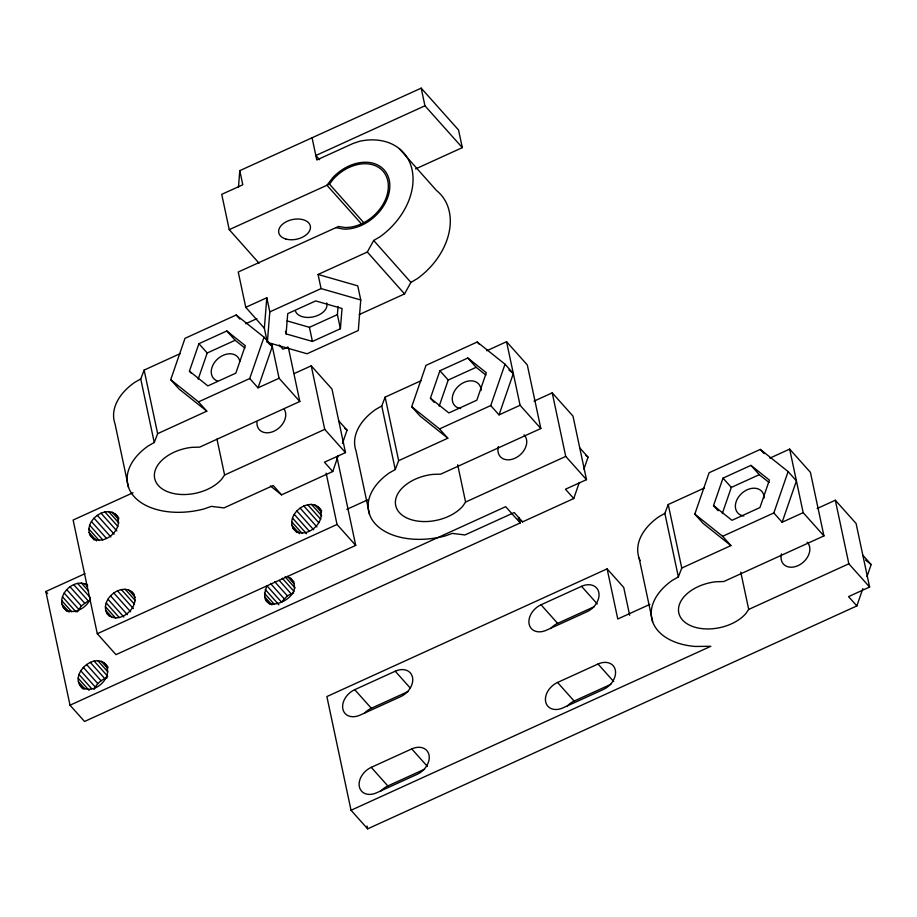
<?xml version="1.0" encoding="UTF-8"?>
<svg xmlns="http://www.w3.org/2000/svg" width="917" height="917" viewBox="0 0 917 917"><rect width="100%" height="100%" fill="white"/><g stroke="black" fill="none" stroke-linecap="round" stroke-linejoin="round"><path stroke-width="1.38" d="M238.466 187.286L239.795 170.642L421.19 88.147L458.546 129.985L462.306 147.637L415.55 168.946M360.759 299.974L321.076 288.591L318.073 274.47L357.756 285.852L360.759 299.974L358.306 330.487L307.046 353.767L267.363 342.385L264.36 328.263L266.813 297.75L245.756 307.321L238.248 272.005L338.488 226.488L344.941 227.496A36.932 27.246 -41.6 0 0 387.662 180.305A36.932 27.246 -41.6 0 0 333.387 179.056L329.478 184.111L229.239 229.64L221.731 194.335L242.799 184.787L239.795 170.642M267.363 342.385L269.816 311.872L266.813 297.75M286.093 333.891L287.72 313.625L315.689 300.925L342.03 308.479L340.402 328.733L312.433 341.445L286.093 333.891L285.542 331.312M340.402 328.733L337.399 314.611L338.052 306.507M90.382 597.941C87.482 609.61 66.689 618.482 61.829 603.982C59.823 591.144 76.031 577.951 87.677 585.229M114.957 513.761C127.727 526.954 101.81 549.959 90.302 535.574C82.599 520.077 109.283 501.61 118.935 518.254M83.458 689.16C65.909 675.703 96.801 648.101 108.114 667.347M131.463 591.431C144.233 604.635 118.316 627.629 106.808 613.255C99.403 598.595 123.864 580.14 134.272 594.571M293.967 583.556L287.617 576.438C314.669 595.442 252.209 622.402 266.996 585.837L281.519 602.102L287.365 595.832L293.623 592.818M317.763 506.539C330.533 519.744 304.616 542.738 293.108 528.352C285.405 512.855 312.089 494.389 321.741 511.033M338.281 455.497L332.756 471.51L281.542 494.848L273.197 485.506L223.966 507.903L211.288 506.367L204.204 508.889A64.568 40.199 -12 0 1 134.111 496.613A64.568 40.199 -12 0 1 148.061 446.04L154.251 442.51L157.644 433.649L206.806 411.171L179.01 388.991L170.711 379.695L185.005 338.327L236.208 314.99L264.016 337.181L272.315 346.477L258.021 387.834L249.722 378.538L264.016 337.181M189.418 371.167L198.909 343.703L226.843 330.968L245.309 345.698L235.818 373.162L207.872 385.897L189.418 371.167L191.263 373.23M198.175 379.157L207.208 352.999L235.153 340.264L244.919 348.059M342.431 443.484L347.039 430.142L338.74 420.846M579.292 482.525L573.755 498.539L522.552 521.876L514.208 512.546L464.976 534.943L452.299 533.396L445.203 535.929A64.568 40.199 -12 0 1 375.11 523.653A64.568 40.199 -12 0 1 389.072 473.069L395.261 469.538L398.654 460.678L447.817 438.211L420.02 416.02L411.722 406.724L426.004 365.356L477.218 342.018L505.015 364.209L513.325 373.506L499.031 414.874L490.733 405.578L505.015 364.209M430.428 398.207L439.908 370.732L467.853 358.008L486.308 372.738L476.829 400.202L448.883 412.937L430.428 398.207L434.108 402.334M439.174 406.185L448.218 380.028L476.152 367.304L485.93 375.099M583.9 469.183L588.049 457.17L579.75 447.874M629.658 615.307L623.732 587.453L607.123 568.861L326.876 696.565L351.039 810.261L710.847 646.29L695.373 646.462A64.568 40.199 -12 0 1 672.172 580.45L678.362 576.919L681.755 568.059L730.918 545.592L703.121 523.401L694.822 514.105L709.105 472.736L760.319 449.399L788.116 471.59L796.426 480.886L782.132 522.254L773.833 512.958L788.116 471.59M713.529 505.576L723.009 478.112L750.954 465.377L769.409 480.107L759.929 507.582L731.984 520.306L713.529 505.576L718.137 510.746M722.275 513.566L731.319 487.408L759.265 474.674L769.031 482.48M351.039 810.261L367.648 828.853L856.856 605.919L862.851 588.565M867.001 576.564L871.15 564.551L862.851 555.255M154.251 442.51L140.748 378.95L144.129 370.09L180.362 353.538M395.261 469.538L381.759 405.99L385.14 397.13L421.373 380.566M678.362 576.919L664.859 513.36L668.241 504.51L704.474 487.947M77.544 611.777L81.304 605.919L88.238 600.899L73.704 584.633M94.061 689.458C96.445 683.853 101.478 679.394 107.323 677.72M318.073 274.47L367.316 252.026L373.678 240.483L380.165 236.689A64.568 47.638 -41.6 0 0 412.088 169.84A64.568 47.638 -41.6 0 0 359.865 141.207L353.056 143.465L316.789 159.982L312.089 137.871M359.189 314.588L404.546 293.921L410.908 282.379L417.395 278.596A64.568 47.638 -41.6 0 0 436.458 190.472L399.227 148.577M332.756 471.51L324.435 462.202L345.491 452.62L324.733 429.374L224.596 475.017L221.811 479.052A36.932 22.994 -12 0 1 158.721 485.93A36.932 22.994 -12 0 1 191.882 447.347L199.688 447.129L299.825 401.486L288.374 347.612M573.755 498.539L565.445 489.231L586.502 479.66L565.743 456.414L465.595 502.046L462.821 506.081A36.932 22.994 -12 0 1 399.732 512.97A36.932 22.994 -12 0 1 432.893 474.387L440.687 474.158L540.835 428.526L527.321 364.966L506.562 341.732L486.755 350.752M856.856 605.919L848.546 596.612L869.603 587.029L848.844 563.795L748.696 609.427L745.922 613.462A36.932 22.994 -12 0 1 682.833 620.339A36.932 22.994 -12 0 1 715.994 581.756L723.788 581.538L823.936 535.906L810.422 472.347L789.663 449.112L769.856 458.133M140.748 378.95L134.547 382.481A64.568 40.199 -12 0 0 115.003 423.757L128.518 487.317M381.759 405.99L375.557 409.521A64.568 40.199 -12 0 0 356.014 450.797L369.528 514.345M664.859 513.36L658.658 516.89A64.568 40.199 -12 0 0 640.123 560.619M462.306 147.637L424.938 105.799L315.838 155.523L319.575 159.707M269.816 311.872L321.076 288.591M245.756 323.724L256.898 318.646M287.044 320.893L309.43 327.323L337.399 314.611M287.938 346.958L282.975 349.217L279.261 345.021M170.711 379.695L198.508 401.875L249.722 378.538M258.021 387.834L279.066 378.251L299.825 401.486M294.323 373.528L311.23 365.826L331.988 389.06L345.491 452.62M133.057 492.727L73.119 520.042L97.294 633.727L115.966 654.646L355.727 545.397L336.86 456.655M519.033 517.417L520.214 522.942L84.547 721.473L70.013 705.207L45.85 591.511L84.937 573.698M411.722 406.724L439.518 428.915L490.733 405.578M499.031 414.874L520.077 405.28L540.835 428.526M534.026 401.153L552.229 392.854L572.987 416.1L586.502 479.66M346.855 509.336L367.614 499.88M97.294 633.727L337.043 524.478L355.727 545.397M70.013 705.207L505.68 506.677L520.214 522.942M354.73 689.676L395.227 671.221A16.609 12.242 -41.8 0 1 412.512 677.296A16.609 12.242 -41.8 0 1 400.637 696.645L360.129 715.1A16.609 12.242 -41.8 0 1 342.855 709.036A16.609 12.242 -41.8 0 1 354.73 689.676L371.339 708.279L408.042 691.544M541.03 604.784L581.527 586.33A16.609 12.242 -41.8 0 1 598.801 592.405A16.609 12.242 -41.8 0 1 586.926 611.754L546.429 630.208A16.609 12.242 -41.8 0 1 529.143 624.145A16.609 12.242 -41.8 0 1 541.03 604.784L557.628 623.377L594.331 606.653M694.822 514.105L722.619 536.296L773.833 512.958M782.132 522.254L803.177 512.66L823.936 535.906M817.127 508.534L835.33 500.235L856.088 523.481L869.603 587.029M649.866 604.372L617.783 618.998L607.123 568.861M371.236 767.357L411.744 748.902A16.609 12.242 -41.8 0 1 429.018 754.966A16.609 12.242 -41.8 0 1 417.143 774.326L376.646 792.781A16.609 12.242 -41.8 0 1 359.361 786.717A16.609 12.242 -41.8 0 1 371.236 767.357L387.845 785.949L424.548 769.225M557.536 682.466L598.033 664.011A16.609 12.242 -41.8 0 1 615.318 670.075A16.609 12.242 -41.8 0 1 603.443 689.435L562.935 707.89A16.609 12.242 -41.8 0 1 545.661 701.814A16.609 12.242 -41.8 0 1 557.536 682.466L574.145 701.058L610.848 684.334M335.909 227.657L343.623 229.101A38.743 28.576 -41.6 0 0 385.335 202.898A38.743 28.576 -41.6 0 0 377.231 164.773A38.743 28.576 -41.6 0 0 332.711 177.738L326.945 185.268L361.516 223.966M81.647 687.12C94.887 696.083 115.794 675.256 104.194 662.911M865.591 560.115L871.15 564.551M508.878 369.952L513.325 373.506M585.825 455.394L588.049 457.17M518.094 518.323L522.552 521.876M268.979 343.806L272.315 346.477M344.815 428.365L347.039 430.142M270.423 485.964L281.542 494.848M760.319 449.399L764.01 453.537M750.954 465.377L759.265 474.674M723.009 478.112L731.319 487.408M722.619 536.296L730.918 545.592M477.218 342.018L479.064 344.093M467.853 358.008L476.152 367.304M439.908 370.732L448.218 380.028M581.527 586.33L597.208 603.89M439.518 428.915L447.817 438.211M598.033 664.011L613.714 681.572M236.208 314.99L239.899 319.116M226.843 330.968L235.153 340.264M198.909 343.703L207.208 352.999M314.886 504.969L321.42 512.282M311.436 504.316L321.707 515.824M307.653 504.648L320.732 519.297M303.779 505.943L318.726 522.667M300.1 508.087L316.915 526.92M296.856 510.964L313.671 529.785M198.508 401.875L206.806 411.171M294.265 514.357L309.212 531.092M292.512 518.048L306.519 533.74M291.709 521.773L301.98 533.281M291.904 525.292L299.378 533.66M293.108 528.352L296.844 532.536M395.227 671.221L409.991 687.75M290.483 578.008L294.116 582.077M285.072 576.804L295.056 587.992M282.195 578.157L294.002 591.373M279.238 580.461L291.044 593.677M274.642 581.596L287.365 595.832M270.492 583.453L284.11 598.709M411.744 748.902L427.425 766.463M265.231 589.516L278.86 604.773M264.428 593.253L274.424 604.429M264.635 596.761L271.902 604.899M265.827 599.833L269.758 604.269M112.08 512.179L118.614 519.503M108.63 511.537L118.901 523.045M104.847 511.869L117.926 526.507M100.973 513.153L116.86 530.932M97.294 515.308L114.109 534.13M94.05 518.185L110.865 537.007M91.459 521.578L106.406 538.313M89.706 525.269L102.784 539.907M88.903 528.994L99.174 540.503M89.098 532.513L96.572 540.881M90.302 535.574L94.268 540.067M128.586 589.86L135.131 597.173M125.136 589.218L135.418 600.715M121.353 589.551L134.432 604.188M117.491 590.835L133.366 608.613M113.811 592.99L130.627 611.811M110.556 595.855L127.371 614.688M107.977 599.248L123.852 617.038M106.212 602.939L119.29 617.588M84.811 583.648L87.528 586.708M105.409 606.676L115.68 618.173M81.361 583.006L88.617 591.144M105.615 610.183L112.149 617.508M106.808 613.255L109.604 616.384M77.567 583.338L90.29 597.575M70.024 586.777L84.559 603.054M66.781 589.654L81.304 605.919M64.19 593.047L78.713 609.312M62.425 596.738L76.054 611.994M61.622 600.463L71.618 611.65M61.829 603.982L69.096 612.12M63.021 607.043L66.952 611.479M45.85 591.511L47.661 593.551M101.317 661.329L107.679 668.447M97.867 660.687L107.862 671.874M94.084 661.019L107.702 676.276M90.221 662.303L104.744 678.569M86.53 664.458L101.065 680.723M83.287 667.335L97.821 683.601M80.696 670.728L95.23 686.993M78.942 674.419L91.654 688.644M78.14 678.144L89.029 690.341M78.335 681.663L84.696 688.782M79.538 684.724L82.255 687.773M329.478 184.111L363.911 222.865M373.678 240.483L410.908 282.379M367.316 252.026L404.546 293.921M229.239 229.64L259.018 263.156M245.756 307.321L264.36 328.263M835.33 500.235L848.844 563.795M789.663 449.112L803.177 512.66M740.776 572.116L748.696 609.427M668.241 504.51L681.755 568.059M639.115 558.166L652.629 621.726M552.229 392.854L565.743 456.414M506.562 341.732L520.077 405.28M421.19 88.147L424.938 105.799M457.675 464.747L465.595 502.046M385.14 397.13L398.654 460.678M309.43 327.323L312.433 341.445M311.23 365.826L324.733 429.374M326.143 473.172L337.043 524.478M271.73 343.703L279.066 378.251M367.064 826.079L367.648 828.853M216.962 439.094L224.596 475.017M144.129 370.09L157.644 433.649M326.635 302.942A16.139 10.053 -12 0 1 314.382 316.594A16.139 10.053 -12 0 1 295.48 311.172M807.178 542.188A16.139 11.898 -41.8 0 1 798.065 565.629A16.139 11.898 -41.8 0 1 781.479 553.902M743.802 515.973A16.139 11.898 -41.8 0 1 735.927 502.367A16.139 11.898 -41.8 0 1 751.734 488.383A16.139 11.898 -41.8 0 1 764.182 497.931M567.21 706.079A16.609 12.242 -41.8 0 1 574.145 701.058M380.922 790.981A16.609 12.242 -41.8 0 1 387.845 785.949M364.404 713.3A16.609 12.242 -41.8 0 1 371.339 708.279M550.704 628.409A16.609 12.242 -41.8 0 1 557.628 623.377M524.077 434.818A16.139 11.898 -41.8 0 1 514.964 458.248A16.139 11.898 -41.8 0 1 498.378 446.522M460.689 408.592A16.139 11.898 -41.8 0 1 452.826 394.986A16.139 11.898 -41.8 0 1 468.633 381.002A16.139 11.898 -41.8 0 1 481.081 390.55M284.339 409.418A16.139 11.898 -41.8 0 1 273.954 431.219A16.139 11.898 -41.8 0 1 256.955 421.9M217.501 381.036A16.139 11.898 -41.8 0 1 217.81 358.788A16.139 11.898 -41.8 0 1 239.841 361.275M285.886 239.039A16.139 10.053 -12 0 0 310.45 227.875A16.139 10.053 -12 0 0 287.308 221.238A16.139 10.053 -12 0 0 285.886 239.039"/></g></svg>
